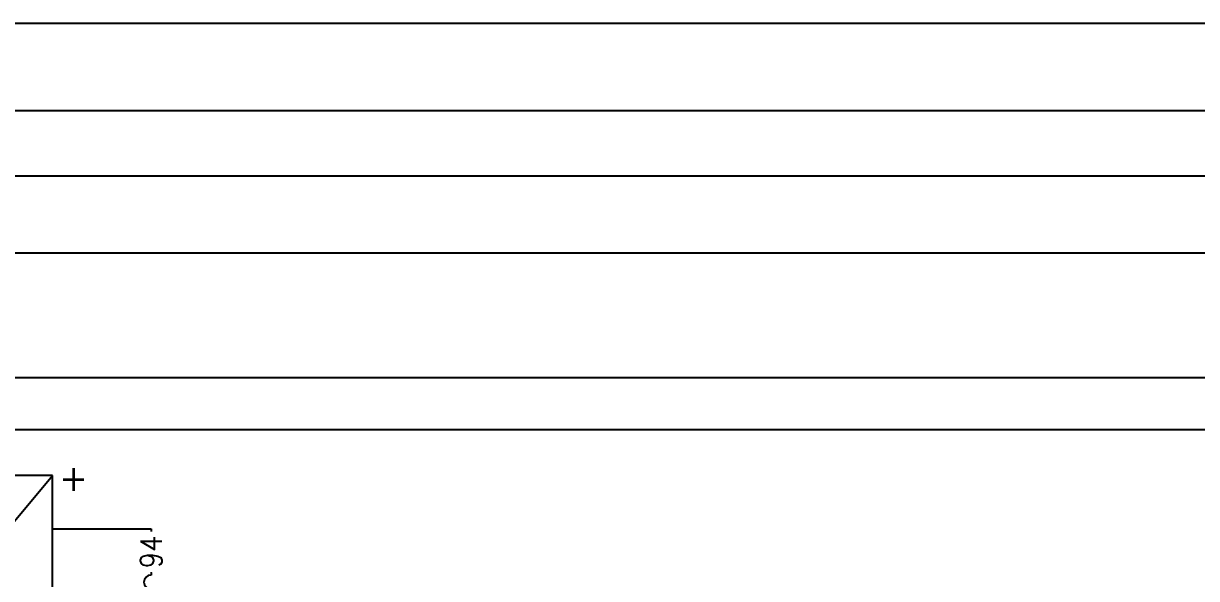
# Model space of a CAD drawing. Header units: millimetres. Extents: x 123.5 to 144.3, y 105.4 to 121.6.
# Drawn here: x 130.66 to 138.9, y 117.69 to 121.59 of the extents above; entities that cross this region are included whole.
import ezdxf
from ezdxf.enums import TextEntityAlignment as Align

# ---------------------------------------------------------------- set-up
doc = ezdxf.new("R2010")
doc.units = ezdxf.units.MM
for name, color, linetype in [('BLK_12AWG', 7, 'Continuous'), ('DESC', 250, 'Continuous'), ('SYMS', 7, 'Continuous'), ('TAGS', 250, 'Continuous'), ('TERMS', 250, 'Continuous'), ('WIREFIXED', 7, 'Continuous'), ('WIRES', 7, 'Continuous')]:
    doc.layers.add(name, color=color, linetype=linetype)
doc.styles.add('WD', font='romans.shx')
doc.styles.add('WD_IEC', font='isocp2.shx', dxfattribs={"width": 0.9, "height": 4})

# ---------------------------------------------------------------- blocks, each defined once
blk = doc.blocks.new('HPW1_1PH')
for p, q in [((0, -0.625), (0.625, 0.125)), ((0.4066, -0.4373), (0.5317, -0.4373)), ((0.4066, -0.4686), (0.4535, -0.4686)), ((0.5317, -0.4686), (0.4848, -0.4686))]:
    blk.add_line(p, q)
blk.add_lwpolyline([(0.625, 0.125), (0, 0.125), (0, -0.625), (0.625, -0.625)], close=True)
for centre, start, end in [((0.175, -0.0387), 36.8699, 143.1301), ((0.245, 0.0138), 216.8699, 323.1301)]:
    blk.add_arc(centre, 0.0438, start, end)
at = {"style": 'WD_IEC'}
blk.add_text('1', height=0.084, dxfattribs=at).set_placement((0.105, -0.0124), align=Align.MIDDLE_RIGHT)
at = {"style": 'WD', "width": 0.7}
for tag, p in [('INST', (-0.2843, 0.7938)), ('LOC', (-0.2843, 0.6242)), ('RATING1', (-0.2843, 0.285)), ('XREF', (-0.2843, -0.691)), ('DESC1', (-0.2843, -0.8472)), ('DESC2', (-0.2843, -1.0035)), ('DESC3', (-0.2843, -1.1578))]:
    blk.add_attdef(tag, text='', height=0.125, dxfattribs=at).set_placement(p, align=Align.CENTER)
at = {"style": 'WD'}
blk.add_attdef('TAG1', text='', height=0.125, dxfattribs=at).set_placement((-0.2843, 0.4546), align=Align.CENTER)
at = {"linetype": 'Continuous', "style": 'WD', "flags": 9}
for tag, p in [('CAT', (0.8888, 0.2765)), ('MFG', (0.8868, 0.2571)), ('ASSYCODE', (0.8871, -0.5638))]:
    blk.add_attdef(tag, text='', height=0.01, dxfattribs=at).set_placement(p, align=Align.CENTER)
at = {"linetype": 'Continuous', "style": 'WD', "flags": 8}
for tag, p in [('TERM01', (-0.04, 0.04)), ('TERM04', (1.3525, -0.085)), ('TERM02', (-0.04, -0.2098)), ('TERM05', (1.3525, -0.335)), ('TERM03', (-0.04, -0.46))]:
    blk.add_attdef(tag, text='', height=0.125, dxfattribs=at).set_placement(p, align=Align.RIGHT)
at = {"style": 'WD'}
for tag, p, height, flags in [('X4TERM01', (0, 0), 0.0125, 1), ('X1TERM04', (0.625, -0.125), 0.0125, 1), ('X4TERM02', (0, -0.2498), 0.0125, 1), ('X1TERM05', (0.625, -0.375), 0.0125, 1), ('X4TERM03', (0, -0.5), 0.0125, 1), ('FAMILY', (0.8618, -0.4829), 0.01, 9)]:
    blk.add_attdef(tag, p, '', height=height, dxfattribs=dict(at, flags=flags))
blk = doc.blocks.new('WD_WNV1')
at = {"style": 'WD', "width": 0.9}
blk.add_attdef('WIRENO', text='', height=0.1, rotation=90, dxfattribs=at).set_placement((0, 0), align=Align.MIDDLE_CENTER)
at = {"style": 'WD', "flags": 1}
for tag, p in [('W01USER', (0, 0.0781)), ('W02USER', (0, 0.0703)), ('W03USER', (0, 0.0625)), ('W04USER', (0, 0.0547)), ('W05USER', (0, 0.0469)), ('W06USER', (0, 0.0391)), ('W07USER', (0, 0.0312)), ('W08USER', (0, 0.0234)), ('W09USER', (0, 0.0156)), ('W10USER', (0, 0.0078))]:
    blk.add_attdef(tag, text='', height=0.005, dxfattribs=at).set_placement(p, align=Align.CENTER)
at = {"color": 7, "style": 'WD'}
for tag, p in [('X2_TINY_DOT_DONT_REMOVE', (0, 0.0625)), ('X8_TINY_DOT_DONT_REMOVE', (0, -0.0625))]:
    blk.add_attdef(tag, p, '', height=0.0001, dxfattribs=at)
at = {"style": 'WD', "flags": 1}
for tag, p in [('X2TERM01', (0, 0.0625)), ('X8TERM01', (0, -0.0625))]:
    blk.add_attdef(tag, p, '', height=0.01, dxfattribs=at)

msp = doc.modelspace()

# ---------------------------------------------------------------- linework, layer by layer
at = {"color": 7, "linetype": 'Continuous'}
msp.add_line((144.2555, 121.5905), (123.5055, 121.5905), dxfattribs=at)
at = {"layer": 'BLK_12AWG'}
for p, q in [((124.3362, 120.9782), (142.7112, 120.9782)), ((124.351, 120.5191), (142.726, 120.5191)), ((124.3362, 119.9782), (142.7112, 119.9782))]:
    msp.add_line(p, q, dxfattribs=at)
at = {"layer": 'WIRES'}
for p, q in [((139.3263, 119.0988), (128.4878, 119.0988)), ((128.8486, 118.735), (139.8164, 118.735)), ((130.8611, 118.038), (131.5532, 118.038)), ((131.5532, 118.038), (131.5532, 118.0193)), ((131.5532, 117.7318), (131.5532, 117.713))]:
    msp.add_line(p, q, dxfattribs=at)
msp.add_arc((131.5532, 117.663), 0.05, 90, 270, dxfattribs=at)

# ---------------------------------------------------------------- block references
at = {"layer": 'SYMS'}
ref = msp.add_blockref('HPW1_1PH', (129.9236, 118.2255), dxfattribs=dict(at, xscale=1.5, yscale=1.5, zscale=1.5))
ref.add_attrib('TERM01', 'L', dxfattribs={"layer": 'TERMS', "linetype": 'Continuous', "height": 0.1875, "style": 'WD', "flags": 8}).set_placement((129.8636, 118.2855), align=Align.RIGHT)
ref.add_attrib('TERM02', 'PE', dxfattribs={"layer": 'TERMS', "linetype": 'Continuous', "height": 0.1875, "style": 'WD', "flags": 8}).set_placement((129.8636, 117.9108), align=Align.RIGHT)
ref.add_attrib('TERM03', 'N', dxfattribs={"layer": 'TERMS', "linetype": 'Continuous', "height": 0.1875, "style": 'WD', "flags": 8}).set_placement((129.8636, 117.5355), align=Align.RIGHT)
ref.add_attrib('TERM04', '+', dxfattribs={"layer": 'TERMS', "linetype": 'Continuous', "height": 0.1875, "style": 'WD', "flags": 8}).set_placement((131.1119, 118.3044), align=Align.RIGHT)
ref.add_attrib('TERM05', 'M', dxfattribs={"layer": 'TERMS', "linetype": 'Continuous', "height": 0.1875, "style": 'WD', "flags": 8}).set_placement((131.1365, 117.4314), align=Align.RIGHT)
ref.add_attrib('TAG1', 'G2', dxfattribs={"layer": 'TAGS', "height": 0.1875, "style": 'WD'}).set_placement((129.4972, 118.9075), align=Align.CENTER)
ref.add_attrib('DESC2', '3A', dxfattribs={"layer": 'DESC', "height": 0.1875, "style": 'WD', "width": 0.7}).set_placement((129.4972, 116.7204), align=Align.CENTER)
ref.add_attrib('DESC1', '12V', dxfattribs={"layer": 'DESC', "height": 0.1875, "style": 'WD', "width": 0.7}).set_placement((129.4972, 116.9547), align=Align.CENTER)
at = {"layer": 'WIREFIXED'}
ref = msp.add_blockref('WD_WNV1', (131.5532, 117.8755), dxfattribs=dict(at, xscale=1.5, yscale=1.5, zscale=1.5))
ref.add_attrib('X2_TINY_DOT_DONT_REMOVE', '.', (131.5532, 118.0193), dxfattribs={"layer": '0', "color": 7, "height": 0.00015, "style": 'WD'})
ref.add_attrib('X8_TINY_DOT_DONT_REMOVE', '.', (131.5532, 117.7318), dxfattribs={"layer": '0', "color": 7, "height": 0.00015, "style": 'WD'})
ref.add_attrib('WIRENOF', '94', dxfattribs={"height": 0.15, "rotation": 90, "style": 'WD', "width": 0.9}).set_placement((131.5532, 117.8755), align=Align.MIDDLE_CENTER)

doc.saveas('drawing.dxf')
